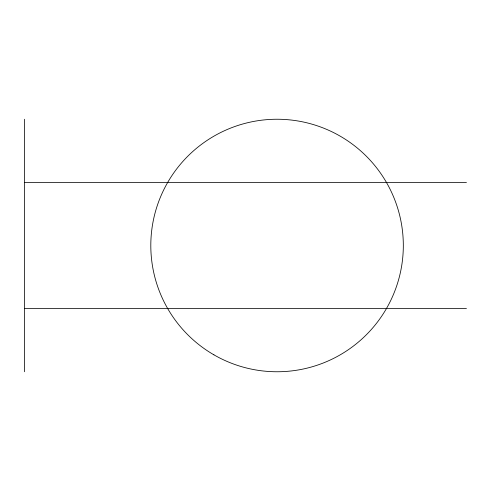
<?xml version="1.0" encoding="UTF-8"?>
<svg xmlns="http://www.w3.org/2000/svg" width="491" height="491" viewBox="0 0 491 491"><rect width="100%" height="100%" fill="white"/><g stroke="black" fill="none" stroke-linecap="round" stroke-linejoin="round"><path stroke-width="0.74" d="M24.55 182.37L466.45 182.37M24.55 308.63L466.45 308.63M24.55 119.245L24.55 371.755M213.935 354.84A126.255 126.255 0 0 0 403.32 245.5A126.255 126.255 0 0 0 213.935 136.16A126.255 126.255 0 0 0 213.935 354.84"/></g></svg>
